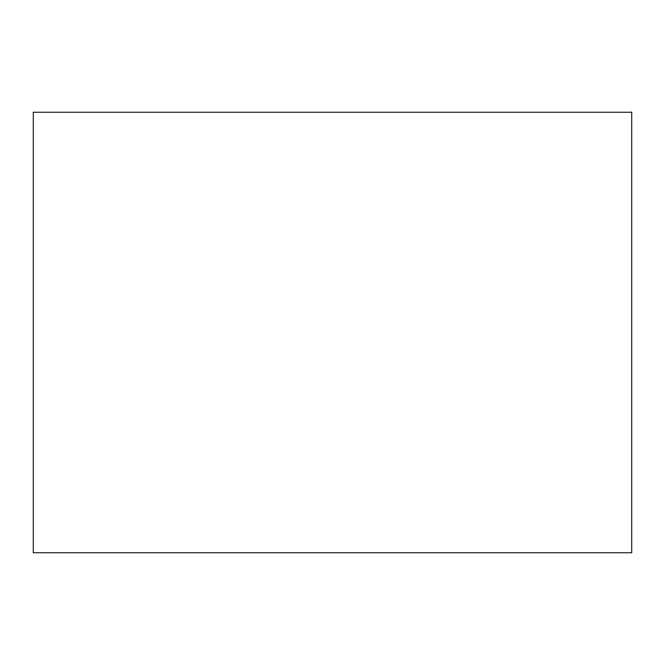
<?xml version="1.0" encoding="UTF-8"?>
<svg xmlns="http://www.w3.org/2000/svg" width="665" height="665" viewBox="0 0 665 665"><rect width="100%" height="100%" fill="white"/><g stroke="black" fill="none" stroke-linecap="round" stroke-linejoin="round"><path stroke-width="1" d="M631.75 112.227L33.25 112.227L33.25 552.773L631.75 552.773L631.75 112.227"/></g></svg>
